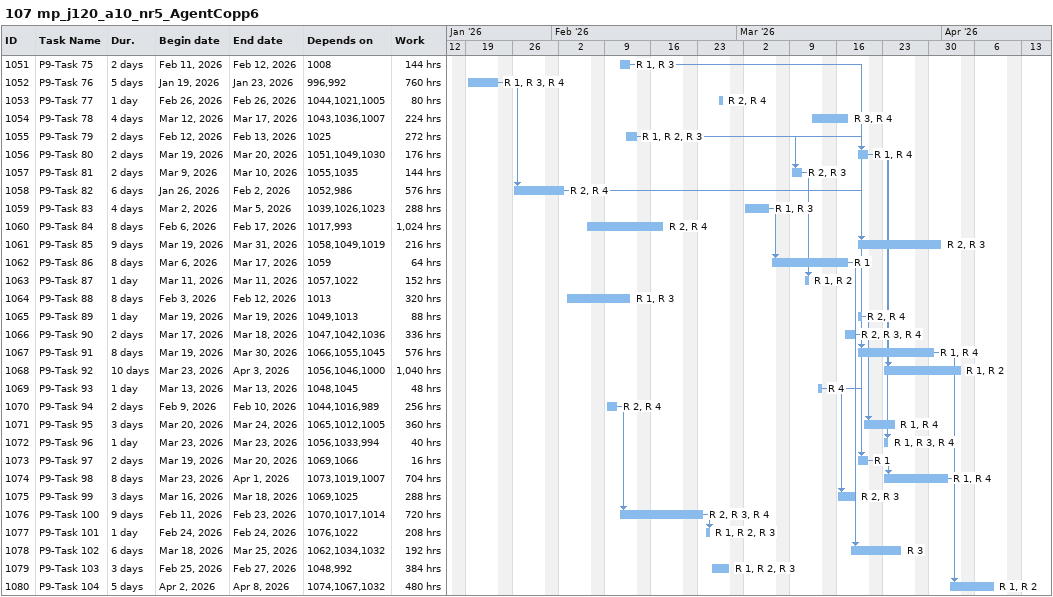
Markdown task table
107 mp_j120_a10_nr5_AgentCopp6

| ID | Task | Duration | Start | Finish | Predecessors | Resources | Work (h) |
|---|---|---|---|---|---|---|---|
| 1051 | P9-Task 75 | 2d | 2026-02-11 | 2026-02-12 | 1008 | R 1, R 3 | 144 |
| 1052 | P9-Task 76 | 5d | 2026-01-19 | 2026-01-23 | 996, 992 | R 1, R 3, R 4 | 760 |
| 1053 | P9-Task 77 | 1d | 2026-02-26 | 2026-02-26 | 1044, 1021, 1005 | R 2, R 4 | 80 |
| 1054 | P9-Task 78 | 4d | 2026-03-12 | 2026-03-17 | 1043, 1036, 1007 | R 3, R 4 | 224 |
| 1055 | P9-Task 79 | 2d | 2026-02-12 | 2026-02-13 | 1025 | R 1, R 2, R 3 | 272 |
| 1056 | P9-Task 80 | 2d | 2026-03-19 | 2026-03-20 | 1051, 1049, 1030 | R 1, R 4 | 176 |
| 1057 | P9-Task 81 | 2d | 2026-03-09 | 2026-03-10 | 1055, 1035 | R 2, R 3 | 144 |
| 1058 | P9-Task 82 | 6d | 2026-01-26 | 2026-02-02 | 1052, 986 | R 2, R 4 | 576 |
| 1059 | P9-Task 83 | 4d | 2026-03-02 | 2026-03-05 | 1039, 1026, 1023 | R 1, R 3 | 288 |
| 1060 | P9-Task 84 | 8d | 2026-02-06 | 2026-02-17 | 1017, 993 | R 2, R 4 | 1024 |
| 1061 | P9-Task 85 | 9d | 2026-03-19 | 2026-03-31 | 1058, 1049, 1019 | R 2, R 3 | 216 |
| 1062 | P9-Task 86 | 8d | 2026-03-06 | 2026-03-17 | 1059 | R 1 | 64 |
| 1063 | P9-Task 87 | 1d | 2026-03-11 | 2026-03-11 | 1057, 1022 | R 1, R 2 | 152 |
| 1064 | P9-Task 88 | 8d | 2026-02-03 | 2026-02-12 | 1013 | R 1, R 3 | 320 |
| 1065 | P9-Task 89 | 1d | 2026-03-19 | 2026-03-19 | 1049, 1013 | R 2, R 4 | 88 |
| 1066 | P9-Task 90 | 2d | 2026-03-17 | 2026-03-18 | 1047, 1042, 1036 | R 2, R 3, R 4 | 336 |
| 1067 | P9-Task 91 | 8d | 2026-03-19 | 2026-03-30 | 1066, 1055, 1045 | R 1, R 4 | 576 |
| 1068 | P9-Task 92 | 10d | 2026-03-23 | 2026-04-03 | 1056, 1046, 1000 | R 1, R 2 | 1040 |
| 1069 | P9-Task 93 | 1d | 2026-03-13 | 2026-03-13 | 1048, 1045 | R 4 | 48 |
| 1070 | P9-Task 94 | 2d | 2026-02-09 | 2026-02-10 | 1044, 1016, 989 | R 2, R 4 | 256 |
| 1071 | P9-Task 95 | 3d | 2026-03-20 | 2026-03-24 | 1065, 1012, 1005 | R 1, R 4 | 360 |
| 1072 | P9-Task 96 | 1d | 2026-03-23 | 2026-03-23 | 1056, 1033, 994 | R 1, R 3, R 4 | 40 |
| 1073 | P9-Task 97 | 2d | 2026-03-19 | 2026-03-20 | 1069, 1066 | R 1 | 16 |
| 1074 | P9-Task 98 | 8d | 2026-03-23 | 2026-04-01 | 1073, 1019, 1007 | R 1, R 4 | 704 |
| 1075 | P9-Task 99 | 3d | 2026-03-16 | 2026-03-18 | 1069, 1025 | R 2, R 3 | 288 |
| 1076 | P9-Task 100 | 9d | 2026-02-11 | 2026-02-23 | 1070, 1017, 1014 | R 2, R 3, R 4 | 720 |
| 1077 | P9-Task 101 | 1d | 2026-02-24 | 2026-02-24 | 1076, 1022 | R 1, R 2, R 3 | 208 |
| 1078 | P9-Task 102 | 6d | 2026-03-18 | 2026-03-25 | 1062, 1034, 1032 | R 3 | 192 |
| 1079 | P9-Task 103 | 3d | 2026-02-25 | 2026-02-27 | 1048, 992 | R 1, R 2, R 3 | 384 |
| 1080 | P9-Task 104 | 5d | 2026-04-02 | 2026-04-08 | 1074, 1067, 1032 | R 1, R 2 | 480 |
